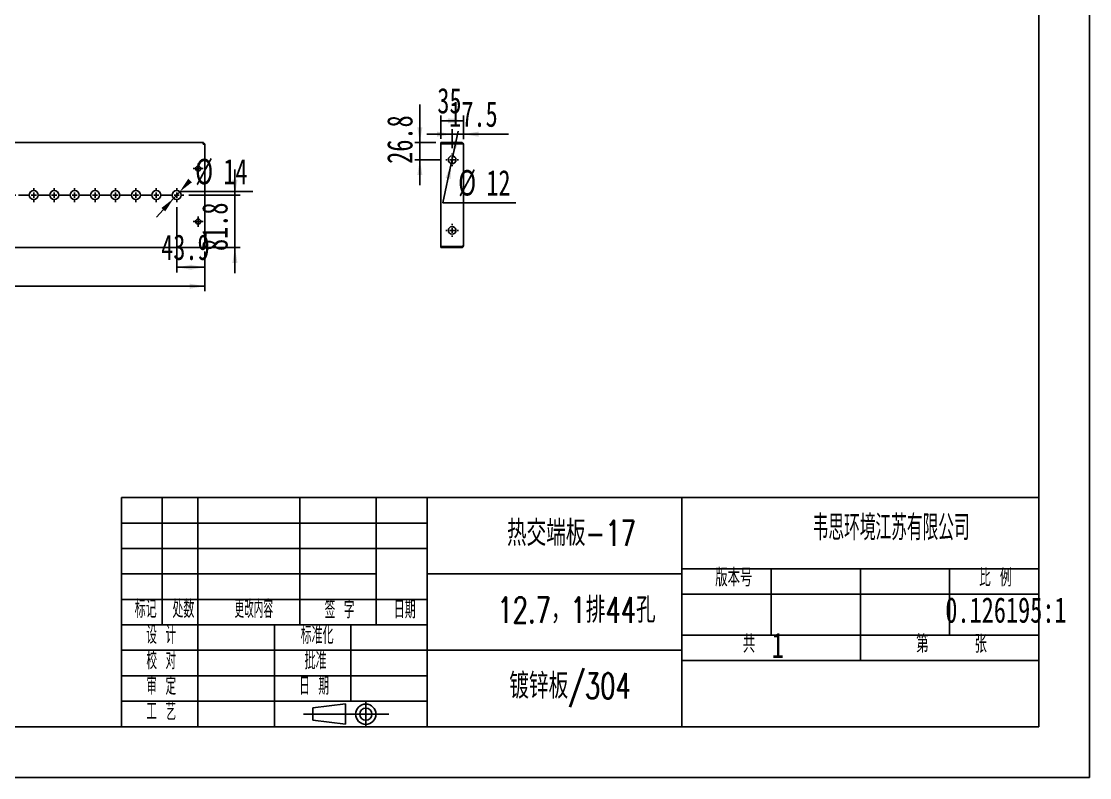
# Model space of a CAD drawing. Extents: x 0 to 3328, y 0 to 2353.
# Drawn here: x 1667 to 3328, y 0 to 1177 of the extents above; entities that cross this region are included whole.
import ezdxf

# ---------------------------------------------------------------- set-up
doc = ezdxf.new("R2010")
doc.units = 0
doc.header["$LTSCALE"] = 7.924238
doc.layers.get('0').update_dxf_attribs({"linetype": 'CONTINUOUS'})
for name, color, linetype in [('粗实线', 7, 'CONTINUOUS'), ('细实线', 7, 'CONTINUOUS'), ('轮廓线层', 7, 'CONTINUOUS')]:
    doc.layers.add(name, color=color, linetype=linetype)
doc.styles.add('SLDTEXTSTYLE0', font='TXT', dxfattribs={"width": 0.7, "bigfont": 'bigfont'})
doc.styles.add('SLDTEXTSTYLE1', font='TXT', dxfattribs={"width": 0.56, "bigfont": 'bigfont'})
doc.styles.add('SLDTEXTSTYLE2', font='TXT', dxfattribs={"width": 0.49, "bigfont": 'bigfont'})
doc.styles.add('SLDTEXTSTYLE3', font='TXT', dxfattribs={"width": 0.54, "bigfont": 'bigfont'})
doc.styles.add('SLDTEXTSTYLE4', font='TXT', dxfattribs={"width": 0.63, "bigfont": 'bigfont'})
doc.styles.add('SLDTEXTSTYLE5', font='TXT', dxfattribs={"width": 0.586667, "bigfont": 'bigfont'})
doc.styles.add('SLDTEXTSTYLE6', font='TXT', dxfattribs={"width": 0.7})
doc.dimstyles.new('SLDDIMSTYLE0', dxfattribs={"dimtxt": 39.621188, "dimasz": 23.772713, "dimexe": 0, "dimexo": 0.0625, "dimgap": 9.905297, "dimtad": 2, "dimdec": 1, "dimrnd": 1e-09, "dimzin": 12, "dimtxsty": 'SLDTEXTSTYLE6', "dimsah": 1, "dimcen": 0.09, "dimazin": 3, "dimtfac": 1, "dimtdec": 1, "dimtofl": 0, "dimtmove": 0, "dimatfit": 3, "dimtolj": 1, "dimtzin": 12})
doc.dimstyles.new('SLDDIMSTYLE1', dxfattribs={"dimtxt": 39.621188, "dimasz": 23.772713, "dimexe": 0, "dimexo": 0.0625, "dimgap": 9.905297, "dimtad": 2, "dimdec": 1, "dimrnd": 1e-09, "dimzin": 12, "dimtxsty": 'SLDTEXTSTYLE6', "dimsah": 1, "dimcen": 0.09, "dimazin": 3, "dimtfac": 1, "dimtdec": 1, "dimtmove": 0, "dimatfit": 3, "dimtolj": 1, "dimtzin": 12})
doc.dimstyles.new('SLDDIMSTYLE2', dxfattribs={"dimtxt": 39.621188, "dimasz": 23.772713, "dimexe": 0, "dimexo": 0.0625, "dimgap": 9.905297, "dimtad": 0, "dimtih": 1, "dimtoh": 1, "dimdec": 1, "dimrnd": 1e-09, "dimzin": 12, "dimtxsty": 'SLDTEXTSTYLE6', "dimsah": 1, "dimcen": 0, "dimazin": 3, "dimtfac": 1, "dimtdec": 1, "dimtmove": 0, "dimatfit": 3, "dimtolj": 1, "dimtzin": 12})

# ---------------------------------------------------------------- blocks, each defined once
blk = doc.blocks.new('块6')
at = {"color": 7, "linetype": 'CONTINUOUS'}
for p, q in [((1008.4, 1230.3), (945, 1222.4)), ((1008.4, 1230.3), (1008.4, 1190.7)), ((945, 1222.4), (945, 1198.6)), ((1008.4, 1190.7), (945, 1198.6))]:
    blk.add_line(p, q, dxfattribs=at)
at = {"layer": '轮廓线层', "color": 7}
for p, q in [((1047.8, 1233.7), (1047.8, 1186.8)), ((927, 1210.2), (1092.8, 1210.2))]:
    blk.add_line(p, q, dxfattribs=at)
for radius in [19.8, 11.9]:
    blk.add_circle((1047.8, 1210.2), radius, dxfattribs=at)
blk = doc.blocks.new('_D')
at = {"layer": '细实线'}
for p, q in [((515.3, 818.7), (515.3, 756.7)), ((1952.3, 818.7), (1952.3, 756.7)), ((1952.3, 764.7), (515.3, 764.7))]:
    blk.add_line(p, q, dxfattribs=at)
for points in [[(515.3, 764.7), (539.1, 760.7), (539.1, 768.6)], [(1952.3, 764.7), (1928.5, 768.6), (1928.5, 760.7)]]:
    blk.add_solid(points, dxfattribs=at)
at = {"layer": '细实线', "insert": (1187.7, 815.7), "char_height": 39.62, "attachment_point": 1, "style": 'SLDTEXTSTYLE6'}
blk.add_mtext('1437', dxfattribs=at)
blk = doc.blocks.new('_D_2')
at = {"layer": '细实线'}
for p, q in [((1908.4, 887.5), (1908.4, 786.2)), ((1952.3, 818.7), (1952.3, 786.2)), ((1908.4, 794.1), (1952.3, 794.1))]:
    blk.add_line(p, q, dxfattribs=at)
for points in [[(1908.4, 794.1), (1932.2, 790.1), (1932.2, 798.1)], [(1952.3, 794.1), (1928.5, 798.1), (1928.5, 790.1)]]:
    blk.add_solid(points, dxfattribs=at)
at = {"layer": '细实线', "insert": (1884.2, 845.2), "char_height": 39.62, "attachment_point": 1, "style": 'SLDTEXTSTYLE6'}
blk.add_mtext('43.9', dxfattribs=at)
blk = doc.blocks.new('_D_3')
at = {"layer": '细实线'}
for p, q in [((1999, 906.4), (1999, 946)), ((1927.3, 906.4), (2006.9, 906.4)), ((1999, 824.7), (1999, 906.4)), ((1958.2, 824.7), (2006.9, 824.7)), ((1999, 824.7), (1999, 785))]:
    blk.add_line(p, q, dxfattribs=at)
for points in [[(1999, 906.4), (2002.9, 930.2), (1995, 930.2)], [(1999, 824.7), (1995, 800.9), (2002.9, 800.9)]]:
    blk.add_solid(points, dxfattribs=at)
at = {"layer": '细实线', "insert": (1947.9, 819.4), "char_height": 39.62, "attachment_point": 1, "rotation": 90, "style": 'SLDTEXTSTYLE6'}
blk.add_mtext('81.8', dxfattribs=at)
blk = doc.blocks.new('_D_4')
at = {"layer": '细实线'}
for p, q in [((1903.7, 901.2), (1876.9, 872)), ((1903.7, 901.2), (1913.1, 911.6)), ((1913.1, 911.6), (1913.4, 911.8)), ((1913.4, 911.8), (2027, 911.8))]:
    blk.add_line(p, q, dxfattribs=at)
for points in [[(1913.1, 911.6), (1932.1, 926.4), (1926.3, 931.8)], [(1903.7, 901.2), (1884.7, 886.4), (1890.5, 881)]]:
    blk.add_solid(points, dxfattribs=at)
at = {"layer": '细实线', "char_height": 39.62, "attachment_point": 1, "style": 'SLDTEXTSTYLE6'}
for s, insert in [('%%c', (1937.1, 962.9)), ('14', (1980.9, 962.9))]:
    blk.add_mtext(s, dxfattribs=dict(at, insert=insert))
blk = doc.blocks.new('SW_CENTERMARKSYMBOL_0')
at = {"layer": '细实线', "color": 0}
for p, q in [((-1341.5, 0), (-1344.5, 0)), ((-1333.5, 0), (-1337.5, 0)), ((-1333.5, 8), (-1333.5, 11)), ((-1333.5, 0), (-1333.5, 4)), ((-1333.5, 0), (-1333.5, -4)), ((-1333.5, 0), (-1329.5, 0)), ((-1325.5, 0), (-1309.75, 0)), ((-1301.75, 0), (-1305.75, 0)), ((-1301.75, 8), (-1301.75, 11)), ((-1301.75, 0), (-1301.75, 4)), ((-1301.75, 0), (-1301.75, -4)), ((-1301.75, 0), (-1297.75, 0)), ((-1293.75, 0), (-1278, 0)), ((-1270, 0), (-1274, 0)), ((-1270, 8), (-1270, 11)), ((-1270, 0), (-1270, 4)), ((-1270, 0), (-1270, -4)), ((-1270, 0), (-1266, 0)), ((-1262, 0), (-1246.25, 0)), ((-1238.25, 0), (-1242.25, 0)), ((-1238.25, 8), (-1238.25, 11)), ((-1238.25, 0), (-1238.25, 4)), ((-1238.25, 0), (-1238.25, -4)), ((-1238.25, 0), (-1234.25, 0)), ((-1230.25, 0), (-1214.5, 0)), ((-1206.5, 0), (-1210.5, 0)), ((-1206.5, 8), (-1206.5, 11)), ((-1206.5, 0), (-1206.5, 4)), ((-1206.5, 0), (-1206.5, -4)), ((-1206.5, 0), (-1202.5, 0)), ((-1198.5, 0), (-1182.75, 0)), ((-1174.75, 0), (-1178.75, 0)), ((-1174.75, 8), (-1174.75, 11)), ((-1174.75, 0), (-1174.75, 4)), ((-1174.75, 0), (-1174.75, -4)), ((-1174.75, 0), (-1170.75, 0)), ((-1166.75, 0), (-1151, 0)), ((-1143, 0), (-1147, 0)), ((-1143, 8), (-1143, 11)), ((-1143, 0), (-1143, 4)), ((-1143, 0), (-1143, -4)), ((-1143, 0), (-1139, 0)), ((-1135, 0), (-1119.25, 0)), ((-1111.25, 0), (-1115.25, 0)), ((-1111.25, 8), (-1111.25, 11)), ((-1111.25, 0), (-1111.25, 4)), ((-1111.25, 0), (-1111.25, -4)), ((-1111.25, 0), (-1107.25, 0)), ((-1103.25, 0), (-1087.5, 0)), ((-1079.5, 0), (-1083.5, 0)), ((-1079.5, 8), (-1079.5, 11)), ((-1079.5, 0), (-1079.5, 4)), ((-1079.5, 0), (-1079.5, -4)), ((-1079.5, 0), (-1075.5, 0)), ((-1071.5, 0), (-1055.75, 0)), ((-1047.75, 0), (-1051.75, 0)), ((-1047.75, 8), (-1047.75, 11)), ((-1047.75, 0), (-1047.75, 4)), ((-1047.75, 0), (-1047.75, -4)), ((-1047.75, 0), (-1043.75, 0)), ((-1039.75, 0), (-1024, 0)), ((-1016, 0), (-1020, 0)), ((-1016, 8), (-1016, 11)), ((-1016, 0), (-1016, 4)), ((-1016, 0), (-1016, -4)), ((-1016, 0), (-1012, 0)), ((-1008, 0), (-992.25, 0)), ((-984.25, 0), (-988.25, 0)), ((-984.25, 8), (-984.25, 11)), ((-984.25, 0), (-984.25, 4)), ((-984.25, 0), (-984.25, -4)), ((-984.25, 0), (-980.25, 0)), ((-976.25, 0), (-960.5, 0)), ((-952.5, 0), (-956.5, 0)), ((-952.5, 8), (-952.5, 11)), ((-952.5, 0), (-952.5, 4)), ((-952.5, 0), (-952.5, -4)), ((-952.5, 0), (-948.5, 0)), ((-944.5, 0), (-928.75, 0)), ((-920.75, 0), (-924.75, 0)), ((-920.75, 8), (-920.75, 11)), ((-920.75, 0), (-920.75, 4)), ((-920.75, 0), (-920.75, -4)), ((-920.75, 0), (-916.75, 0)), ((-912.75, 0), (-897, 0)), ((-889, 0), (-893, 0)), ((-889, 8), (-889, 11)), ((-889, 0), (-889, 4)), ((-889, 0), (-889, -4)), ((-889, 0), (-885, 0)), ((-881, 0), (-865.25, 0)), ((-857.25, 0), (-861.25, 0)), ((-857.25, 8), (-857.25, 11)), ((-857.25, 0), (-857.25, 4)), ((-857.25, 0), (-857.25, -4)), ((-857.25, 0), (-853.25, 0)), ((-849.25, 0), (-833.5, 0)), ((-825.5, 0), (-829.5, 0)), ((-825.5, 8), (-825.5, 11)), ((-825.5, 0), (-825.5, 4)), ((-825.5, 0), (-825.5, -4)), ((-825.5, 0), (-821.5, 0)), ((-817.5, 0), (-801.75, 0)), ((-793.75, 0), (-797.75, 0)), ((-793.75, 8), (-793.75, 11)), ((-793.75, 0), (-793.75, 4)), ((-793.75, 0), (-793.75, -4)), ((-793.75, 0), (-789.75, 0)), ((-785.75, 0), (-770, 0)), ((-762, 0), (-766, 0)), ((-762, 8), (-762, 11)), ((-762, 0), (-762, 4)), ((-762, 0), (-762, -4)), ((-762, 0), (-758, 0)), ((-754, 0), (-738.25, 0)), ((-730.25, 0), (-734.25, 0)), ((-730.25, 8), (-730.25, 11)), ((-730.25, 0), (-730.25, 4)), ((-730.25, 0), (-730.25, -4)), ((-730.25, 0), (-726.25, 0)), ((-722.25, 0), (-706.5, 0)), ((-698.5, 0), (-702.5, 0)), ((-698.5, 8), (-698.5, 11)), ((-698.5, 0), (-698.5, 4)), ((-698.5, 0), (-698.5, -4)), ((-698.5, 0), (-694.5, 0)), ((-690.5, 0), (-674.75, 0)), ((-666.75, 0), (-670.75, 0)), ((-666.75, 8), (-666.75, 11)), ((-666.75, 0), (-666.75, 4)), ((-666.75, 0), (-666.75, -4)), ((-666.75, 0), (-662.75, 0)), ((-658.75, 0), (-643, 0)), ((-635, 0), (-639, 0)), ((-635, 8), (-635, 11)), ((-635, 0), (-635, 4)), ((-635, 0), (-635, -4)), ((-635, 0), (-631, 0)), ((-627, 0), (-611.25, 0)), ((-603.25, 0), (-607.25, 0)), ((-603.25, 8), (-603.25, 11)), ((-603.25, 0), (-603.25, 4)), ((-603.25, 0), (-603.25, -4)), ((-603.25, 0), (-599.25, 0)), ((-595.25, 0), (-579.5, 0)), ((-571.5, 0), (-575.5, 0)), ((-571.5, 8), (-571.5, 11)), ((-571.5, 0), (-571.5, 4)), ((-571.5, 0), (-571.5, -4)), ((-571.5, 0), (-567.5, 0)), ((-563.5, 0), (-547.75, 0)), ((-539.75, 0), (-543.75, 0)), ((-539.75, 8), (-539.75, 11)), ((-539.75, 0), (-539.75, 4)), ((-539.75, 0), (-539.75, -4)), ((-539.75, 0), (-535.75, 0)), ((-531.75, 0), (-516, 0)), ((-508, 0), (-512, 0)), ((-508, 8), (-508, 11)), ((-508, 0), (-508, 4)), ((-508, 0), (-508, -4)), ((-508, 0), (-504, 0)), ((-500, 0), (-484.25, 0)), ((-476.25, 0), (-480.25, 0)), ((-476.25, 8), (-476.25, 11)), ((-476.25, 0), (-476.25, 4)), ((-476.25, 0), (-476.25, -4)), ((-476.25, 0), (-472.25, 0)), ((-468.25, 0), (-452.5, 0)), ((-444.5, 0), (-448.5, 0)), ((-444.5, 8), (-444.5, 11)), ((-444.5, 0), (-444.5, 4)), ((-444.5, 0), (-444.5, -4)), ((-444.5, 0), (-440.5, 0)), ((-436.5, 0), (-420.75, 0)), ((-412.75, 0), (-416.75, 0)), ((-412.75, 8), (-412.75, 11)), ((-412.75, 0), (-412.75, 4)), ((-412.75, 0), (-412.75, -4)), ((-412.75, 0), (-408.75, 0)), ((-404.75, 0), (-389, 0)), ((-381, 0), (-385, 0)), ((-381, 8), (-381, 11)), ((-381, 0), (-381, 4)), ((-381, 0), (-381, -4)), ((-381, 0), (-377, 0)), ((-373, 0), (-357.25, 0)), ((-349.25, 0), (-353.25, 0)), ((-349.25, 8), (-349.25, 11)), ((-349.25, 0), (-349.25, 4)), ((-349.25, 0), (-349.25, -4)), ((-349.25, 0), (-345.25, 0)), ((-341.25, 0), (-325.5, 0)), ((-317.5, 0), (-321.5, 0)), ((-317.5, 8), (-317.5, 11)), ((-317.5, 0), (-317.5, 4)), ((-317.5, 0), (-317.5, -4)), ((-317.5, 0), (-313.5, 0)), ((-309.5, 0), (-293.75, 0)), ((-285.75, 0), (-289.75, 0)), ((-285.75, 8), (-285.75, 11)), ((-285.75, 0), (-285.75, 4)), ((-285.75, 0), (-285.75, -4)), ((-285.75, 0), (-281.75, 0)), ((-277.75, 0), (-262, 0)), ((-254, 0), (-258, 0)), ((-254, 8), (-254, 11)), ((-254, 0), (-254, 4)), ((-254, 0), (-254, -4)), ((-254, 0), (-250, 0)), ((-246, 0), (-230.25, 0)), ((-222.25, 0), (-226.25, 0)), ((-222.25, 8), (-222.25, 11)), ((-222.25, 0), (-222.25, 4)), ((-222.25, 0), (-222.25, -4)), ((-222.25, 0), (-218.25, 0)), ((-214.25, 0), (-198.5, 0)), ((-190.5, 0), (-194.5, 0)), ((-190.5, 8), (-190.5, 11)), ((-190.5, 0), (-190.5, 4)), ((-190.5, 0), (-190.5, -4)), ((-190.5, 0), (-186.5, 0)), ((-182.5, 0), (-166.75, 0)), ((-158.75, 0), (-162.75, 0)), ((-158.75, 8), (-158.75, 11)), ((-158.75, 0), (-158.75, 4)), ((-158.75, 0), (-158.75, -4)), ((-158.75, 0), (-154.75, 0)), ((-150.75, 0), (-135, 0)), ((-127, 0), (-131, 0)), ((-127, 8), (-127, 11)), ((-127, 0), (-127, 4)), ((-127, 0), (-127, -4)), ((-127, 0), (-123, 0)), ((-119, 0), (-103.25, 0)), ((-95.25, 0), (-99.25, 0)), ((-95.25, 8), (-95.25, 11)), ((-95.25, 0), (-95.25, 4)), ((-95.25, 0), (-95.25, -4)), ((-95.25, 0), (-91.25, 0)), ((-87.25, 0), (-71.5, 0)), ((-63.5, 0), (-67.5, 0)), ((-63.5, 8), (-63.5, 11)), ((-63.5, 0), (-63.5, 4)), ((-63.5, 0), (-63.5, -4)), ((-63.5, 0), (-59.5, 0)), ((-55.5, 0), (-39.75, 0)), ((-31.75, 0), (-35.75, 0)), ((-31.75, 8), (-31.75, 11)), ((-31.75, 0), (-31.75, 4)), ((-31.75, 0), (-31.75, -4)), ((-31.75, 0), (-27.75, 0)), ((-23.75, 0), (-8, 0)), ((0, 0), (-4, 0)), ((0, 8), (0, 11)), ((0, 0), (0, 4)), ((0, 0), (0, -4)), ((0, 0), (4, 0)), ((8, 0), (23.75, 0)), ((31.75, 0), (27.75, 0)), ((31.75, 8), (31.75, 11)), ((31.75, 0), (31.75, 4)), ((31.75, 0), (31.75, -4)), ((31.75, 0), (35.75, 0)), ((39.75, 0), (42.75, 0)), ((-1333.5, -8), (-1333.5, -11)), ((-1301.75, -8), (-1301.75, -11)), ((-1270, -8), (-1270, -11)), ((-1238.25, -8), (-1238.25, -11)), ((-1206.5, -8), (-1206.5, -11)), ((-1174.75, -8), (-1174.75, -11)), ((-1143, -8), (-1143, -11)), ((-1111.25, -8), (-1111.25, -11)), ((-1079.5, -8), (-1079.5, -11)), ((-1047.75, -8), (-1047.75, -11)), ((-1016, -8), (-1016, -11)), ((-984.25, -8), (-984.25, -11)), ((-952.5, -8), (-952.5, -11)), ((-920.75, -8), (-920.75, -11)), ((-889, -8), (-889, -11)), ((-857.25, -8), (-857.25, -11)), ((-825.5, -8), (-825.5, -11)), ((-793.75, -8), (-793.75, -11)), ((-762, -8), (-762, -11)), ((-730.25, -8), (-730.25, -11)), ((-698.5, -8), (-698.5, -11)), ((-666.75, -8), (-666.75, -11)), ((-635, -8), (-635, -11)), ((-603.25, -8), (-603.25, -11)), ((-571.5, -8), (-571.5, -11)), ((-539.75, -8), (-539.75, -11)), ((-508, -8), (-508, -11)), ((-476.25, -8), (-476.25, -11)), ((-444.5, -8), (-444.5, -11)), ((-412.75, -8), (-412.75, -11)), ((-381, -8), (-381, -11)), ((-349.25, -8), (-349.25, -11)), ((-317.5, -8), (-317.5, -11)), ((-285.75, -8), (-285.75, -11)), ((-254, -8), (-254, -11)), ((-222.25, -8), (-222.25, -11)), ((-190.5, -8), (-190.5, -11)), ((-158.75, -8), (-158.75, -11)), ((-127, -8), (-127, -11)), ((-95.25, -8), (-95.25, -11)), ((-63.5, -8), (-63.5, -11)), ((-31.75, -8), (-31.75, -11)), ((0, -8), (0, -11)), ((31.75, -8), (31.75, -11))]:
    blk.add_line(p, q, dxfattribs=at)
blk = doc.blocks.new('SW_CENTERMARKSYMBOL_2')
at = {"layer": '细实线', "color": 0}
for p, q in [((-4, 0), (-8, 0)), ((0, 0), (-4, 0)), ((0, 4), (0, 8)), ((0, 0), (0, 4)), ((0, 0), (0, -4)), ((0, 0), (4, 0)), ((4, 0), (8, 0)), ((0, -4), (0, -8))]:
    blk.add_line(p, q, dxfattribs=at)
blk = doc.blocks.new('SW_CENTERMARKSYMBOL_3')
at = {"layer": '细实线', "color": 0}
for p, q in [((-4, 0), (-8, 0)), ((0, 0), (-4, 0)), ((0, 4), (0, 8)), ((0, 0), (0, 4)), ((0, 0), (0, -4)), ((0, 0), (4, 0)), ((4, 0), (8, 0)), ((0, -4), (0, -8))]:
    blk.add_line(p, q, dxfattribs=at)
blk = doc.blocks.new('_D_9')
at = {"layer": '细实线'}
for p, q in [((2319.3, 994.1), (2319.3, 1030.1)), ((2354.3, 993.4), (2354.3, 1030.1)), ((2319.3, 1022.2), (2354.3, 1022.2))]:
    blk.add_line(p, q, dxfattribs=at)
for points in [[(2319.3, 1022.2), (2343, 1018.2), (2343, 1026.1)], [(2354.3, 1022.2), (2330.5, 1026.1), (2330.5, 1018.2)]]:
    blk.add_solid(points, dxfattribs=at)
at = {"layer": '细实线', "insert": (2313.7, 1073.2), "char_height": 39.62, "attachment_point": 1, "style": 'SLDTEXTSTYLE6'}
blk.add_mtext('35', dxfattribs=at)
blk = doc.blocks.new('_D_10')
at = {"layer": '细实线'}
for p, q in [((2336.8, 1001.2), (2297.2, 1001.2)), ((2336.8, 979.3), (2336.8, 1009.2)), ((2336.8, 1001.2), (2354.3, 1001.2)), ((2354.3, 993.4), (2354.3, 1009.2)), ((2354.3, 1001.2), (2424.4, 1001.2))]:
    blk.add_line(p, q, dxfattribs=at)
for points in [[(2336.8, 1001.2), (2313, 1005.2), (2313, 997.3)], [(2354.3, 1001.2), (2378, 997.3), (2378, 1005.2)]]:
    blk.add_solid(points, dxfattribs=at)
at = {"layer": '细实线', "insert": (2332.2, 1052.3), "char_height": 39.62, "attachment_point": 1, "style": 'SLDTEXTSTYLE6'}
blk.add_mtext('17.5', dxfattribs=at)
blk = doc.blocks.new('_D_11')
at = {"layer": '细实线'}
for p, q in [((2286.6, 988.2), (2286.6, 1047.3)), ((2311.3, 988.2), (2278.7, 988.2)), ((2286.6, 988.2), (2286.6, 961.4)), ((2318.8, 961.4), (2278.7, 961.4)), ((2286.6, 961.4), (2286.6, 921.7))]:
    blk.add_line(p, q, dxfattribs=at)
for points in [[(2286.6, 988.2), (2290.5, 1011.9), (2282.6, 1011.9)], [(2286.6, 961.4), (2282.6, 937.6), (2290.5, 937.6)]]:
    blk.add_solid(points, dxfattribs=at)
at = {"layer": '细实线', "insert": (2235.5, 955.1), "char_height": 39.62, "attachment_point": 1, "rotation": 90, "style": 'SLDTEXTSTYLE6'}
blk.add_mtext('26.8', dxfattribs=at)
blk = doc.blocks.new('_D_12')
at = {"layer": '细实线'}
for p, q in [((2338, 967.2), (2346.4, 1006)), ((2338, 967.2), (2335.5, 955.5)), ((2335.5, 955.5), (2322.3, 894.4)), ((2322.3, 894.4), (2436, 894.4))]:
    blk.add_line(p, q, dxfattribs=at)
for points in [[(2338, 967.2), (2346.9, 989.6), (2339.2, 991.3)], [(2335.5, 955.5), (2326.6, 933.1), (2334.4, 931.4)]]:
    blk.add_solid(points, dxfattribs=at)
at = {"layer": '细实线', "char_height": 39.62, "attachment_point": 1, "style": 'SLDTEXTSTYLE6'}
for s, insert in [('%%c', (2346.1, 945.4)), ('12', (2389.9, 945.4))]:
    blk.add_mtext(s, dxfattribs=dict(at, insert=insert))
blk = doc.blocks.new('SW_CENTERMARKSYMBOL_5')
at = {"layer": '细实线', "color": 0}
for p, q in [((-8, 0), (-10, 0)), ((0, 0), (-4, 0)), ((0, 8), (0, 10)), ((0, 0), (0, 4)), ((0, 0), (0, -4)), ((0, 0), (4, 0)), ((8, 0), (10, 0)), ((0, -8), (0, -10))]:
    blk.add_line(p, q, dxfattribs=at)
blk = doc.blocks.new('SW_CENTERMARKSYMBOL_6')
at = {"layer": '细实线', "color": 0}
for p, q in [((-8, 0), (-10, 0)), ((0, 0), (-4, 0)), ((0, 8), (0, 10)), ((0, 0), (0, 4)), ((0, 0), (0, -4)), ((0, 0), (4, 0)), ((8, 0), (10, 0)), ((0, -8), (0, -10))]:
    blk.add_line(p, q, dxfattribs=at)

msp = doc.modelspace()

# ---------------------------------------------------------------- linework, layer by layer
at = {"color": 7, "linetype": 'CONTINUOUS'}
for p, q in [((517.27, 988.16), (1950.33, 988.16)), ((1950.33, 986.26), (1950.33, 988.16)), ((1950.4, 986.19), (1952.3, 986.19)), ((1952.3, 986.19), (1952.3, 826.63)), ((2319.27, 986.26), (2319.27, 988.16)), ((2351.61, 988.16), (2319.27, 988.16)), ((2351.61, 986.26), (2319.27, 986.26)), ((2319.27, 986.19), (2319.27, 826.63)), ((2319.27, 986.19), (2351.61, 986.19)), ((2351.61, 986.26), (2351.61, 988.16)), ((2354.27, 985.5), (2354.27, 827.32)), ((1950.33, 824.66), (517.27, 824.66)), ((1950.33, 826.56), (1950.33, 824.66)), ((1950.4, 826.63), (1952.3, 826.63)), ((2351.61, 826.63), (2319.27, 826.63)), ((2319.27, 826.56), (2319.27, 824.66)), ((2319.27, 826.56), (2351.61, 826.56)), ((2319.27, 824.66), (2351.61, 824.66)), ((2351.61, 826.56), (2351.61, 824.66))]:
    msp.add_line(p, q, dxfattribs=at)
for centre, radius in [((2336.77, 961.36), 6), ((1941.8, 947.66), 4), ((1686.15, 906.41), 7), ((1717.9, 906.41), 7), ((1749.65, 906.41), 7), ((1781.4, 906.41), 7), ((1813.15, 906.41), 7), ((1844.9, 906.41), 7), ((1876.65, 906.41), 7), ((1908.4, 906.41), 7), ((1941.8, 865.16), 4), ((2336.77, 851.46), 6)]:
    msp.add_circle(centre, radius, dxfattribs=at)
for points, knots in [([(1949.64, 985.5), (1949.69, 985.84), (1949.75, 986.19), (1949.87, 986.84), (1949.92, 987.13), (1950.04, 987.62), (1950.1, 987.82), (1950.21, 988.09), (1950.27, 988.16), (1950.33, 988.16)], [0, 0, 0, 0, 0.25, 0.25, 0.5, 0.5, 0.75, 0.75, 1, 1, 1, 1]), ([(1949.64, 985.5), (1949.69, 985.6), (1949.75, 985.69), (1949.87, 985.88), (1949.92, 985.96), (1950.04, 986.1), (1950.1, 986.16), (1950.21, 986.24), (1950.27, 986.26), (1950.33, 986.26)], [0, 0, 0, 0, 0.25, 0.25, 0.5, 0.5, 0.75, 0.75, 1, 1, 1, 1]), ([(1952.3, 986.19), (1952.3, 986.13), (1952.23, 986.07), (1951.96, 985.96), (1951.76, 985.9), (1951.27, 985.78), (1950.98, 985.73), (1950.33, 985.61), (1949.98, 985.55), (1949.64, 985.5)], [0, 0, 0, 0, 0.25, 0.25, 0.5, 0.5, 0.75, 0.75, 1, 1, 1, 1]), ([(1950.4, 986.19), (1950.4, 986.13), (1950.38, 986.07), (1950.3, 985.96), (1950.24, 985.9), (1950.1, 985.78), (1950.02, 985.73), (1949.84, 985.61), (1949.74, 985.55), (1949.64, 985.5)], [0, 0, 0, 0, 0.25, 0.25, 0.5, 0.5, 0.75, 0.75, 1, 1, 1, 1]), ([(2351.61, 988.16), (2351.96, 988.16), (2352.31, 988.09), (2352.95, 987.82), (2353.25, 987.62), (2353.74, 987.13), (2353.94, 986.84), (2354.2, 986.19), (2354.27, 985.84), (2354.27, 985.5)], [0, 0, 0, 0, 0.25, 0.25, 0.5, 0.5, 0.75, 0.75, 1, 1, 1, 1]), ([(2351.61, 986.26), (2351.71, 986.25), (2351.87, 986.24), (2351.99, 986.15), (2352.03, 986.12)], [0, 0, 0, 0, 0.6645413, 1, 1, 1, 1]), ([(2354.27, 985.5), (2354.27, 985.55), (2354.2, 985.61), (2353.94, 985.73), (2353.74, 985.78), (2353.25, 985.9), (2352.95, 985.96), (2352.31, 986.07), (2351.96, 986.13), (2351.61, 986.19)], [0, 0, 0, 0, 0.25, 0.25, 0.5, 0.5, 0.75, 0.75, 1, 1, 1, 1]), ([(1952.3, 826.63), (1952.3, 826.68), (1952.23, 826.74), (1951.96, 826.86), (1951.76, 826.91), (1951.27, 827.03), (1950.98, 827.09), (1950.33, 827.2), (1949.98, 827.26), (1949.64, 827.32)], [0, 0, 0, 0, 0.25, 0.25, 0.5, 0.5, 0.75, 0.75, 1, 1, 1, 1]), ([(1950.4, 826.63), (1950.4, 826.74), (1950.31, 826.86), (1950.03, 827.09), (1949.84, 827.2), (1949.64, 827.32)], [0, 0, 0, 0, 0.5, 0.5, 1, 1, 1, 1]), ([(1949.64, 827.32), (1949.69, 826.97), (1949.75, 826.62), (1949.87, 825.98), (1949.92, 825.68), (1950.04, 825.19), (1950.1, 824.99), (1950.21, 824.73), (1950.27, 824.66), (1950.33, 824.66)], [0, 0, 0, 0, 0.25, 0.25, 0.5, 0.5, 0.75, 0.75, 1, 1, 1, 1]), ([(1949.64, 827.32), (1949.75, 827.12), (1949.87, 826.92), (1950.1, 826.64), (1950.21, 826.56), (1950.33, 826.56)], [0, 0, 0, 0, 0.5, 0.5, 1, 1, 1, 1]), ([(2351.61, 826.63), (2351.96, 826.68), (2352.31, 826.74), (2352.95, 826.86), (2353.25, 826.91), (2353.74, 827.03), (2353.94, 827.09), (2354.2, 827.2), (2354.27, 827.26), (2354.27, 827.32)], [0, 0, 0, 0, 0.25, 0.25, 0.5, 0.5, 0.75, 0.75, 1, 1, 1, 1]), ([(2354.27, 827.32), (2354.27, 826.97), (2354.2, 826.62), (2353.94, 825.98), (2353.74, 825.68), (2353.25, 825.19), (2352.95, 824.99), (2352.31, 824.73), (2351.96, 824.66), (2351.61, 824.66)], [0, 0, 0, 0, 0.25, 0.25, 0.5, 0.5, 0.75, 0.75, 1, 1, 1, 1]), ([(2352.03, 826.7), (2351.99, 826.67), (2351.87, 826.57), (2351.71, 826.56), (2351.61, 826.56)], [0, 0, 0, 0, 0.3354587, 1, 1, 1, 1])]:
    msp.add_open_spline(points, degree=3, knots=knots, dxfattribs=at)
at = {"layer": '粗实线'}
for p, q in [((3248.94, 2274.26), (3248.94, 79.24)), ((2298.03, 316.97), (2694.24, 316.97)), ((2298.03, 198.11), (2694.24, 198.11)), ((79.24, 79.24), (3248.94, 79.24))]:
    msp.add_line(p, q, dxfattribs=at)
at = {"layer": '粗实线', "color": 7}
for p, q in [((1822.57, 435.83), (3248.94, 435.83)), ((1822.57, 435.83), (1822.57, 79.24)), ((1885.97, 237.73), (1885.97, 435.83)), ((1941.44, 79.24), (1941.44, 435.83)), ((2099.92, 435.83), (2099.92, 237.73)), ((2218.79, 435.83), (2218.79, 237.73)), ((2298.03, 79.24), (2298.03, 435.83)), ((2694.24, 435.83), (2694.24, 79.24)), ((3248.94, 435.83), (3248.94, 79.24)), ((2694.24, 324.89), (3248.94, 324.89)), ((2832.91, 324.89), (2832.91, 221.88)), ((2971.59, 324.89), (2971.59, 221.88)), ((3110.26, 324.89), (3110.26, 221.88)), ((2694.24, 285.27), (3248.94, 285.27)), ((1822.57, 237.73), (2298.03, 237.73)), ((2060.3, 79.24), (2060.3, 237.73)), ((2179.17, 118.86), (2179.17, 237.73)), ((2694.24, 221.88), (3248.94, 221.88)), ((2971.59, 221.88), (2971.59, 182.26)), ((2694.24, 182.26), (3248.94, 182.26)), ((1822.57, 79.24), (2298.03, 79.24)), ((2298.03, 79.24), (3248.94, 79.24))]:
    msp.add_line(p, q, dxfattribs=at)
at = {"layer": '细实线'}
for p, q in [((3328.18, 0), (3328.18, 2353.5)), ((1822.57, 316.97), (2218.79, 316.97)), ((1822.57, 198.11), (2179.17, 198.11)), ((2179.17, 198.11), (2298.03, 198.11)), ((0, 0), (3328.18, 0))]:
    msp.add_line(p, q, dxfattribs=at)
at = {"layer": '细实线', "color": 7}
for p, q in [((1822.57, 396.21), (2298.03, 396.21)), ((1822.57, 356.59), (2298.03, 356.59)), ((1822.57, 316.97), (2218.79, 316.97)), ((1822.57, 277.35), (2298.03, 277.35)), ((1822.57, 198.11), (2179.17, 198.11)), ((1822.57, 158.48), (2298.03, 158.48)), ((1822.57, 118.86), (2298.03, 118.86))]:
    msp.add_line(p, q, dxfattribs=at)

# ---------------------------------------------------------------- block references
at = {"layer": '细实线'}
for name, p in [('SW_CENTERMARKSYMBOL_6', (2336.77, 961.36)), ('SW_CENTERMARKSYMBOL_3', (1941.8, 947.66)), ('SW_CENTERMARKSYMBOL_0', (1876.65, 906.41)), ('SW_CENTERMARKSYMBOL_2', (1941.8, 865.16)), ('SW_CENTERMARKSYMBOL_5', (2336.77, 851.46))]:
    msp.add_blockref(name, p, dxfattribs=at)
at = {"layer": '细实线', "xscale": 0.7999999999999999, "yscale": 0.7999999999999999, "zscale": 0.7999999999999999}
msp.add_blockref('块6', (1364.25, -869.46), dxfattribs=at)

# ---------------------------------------------------------------- texts
at = {"layer": '细实线', "color": 7}
for s, insert, char_height, attachment_point, style in [('热交端板-17', (2522.28, 400.27), 39.621, 2, 'SLDTEXTSTYLE0'), ('韦思环境江苏有限公司', (3019.56, 408.95), 39.621, 2, 'SLDTEXTSTYLE1'), ('12.7，1排44孔', (2530.18, 280.7), 39.621, 2, 'SLDTEXTSTYLE0'), ('0.126195:1', (3198.04, 280.7), 39.621, 2, 'SLDTEXTSTYLE6'), ('1', (2833.8, 225.67), 39.62, 1, 'SLDTEXTSTYLE6'), ('1', (2833.8, 225.67), 39.62, 1, 'SLDTEXTSTYLE6'), ('镀锌板/304', (2520.19, 162.58), 39.621, 2, 'SLDTEXTSTYLE0')]:
    msp.add_mtext(s, dxfattribs=dict(at, insert=insert, char_height=char_height, attachment_point=attachment_point, style=style))
at = {"layer": '细实线', "attachment_point": 2}
for s, insert, char_height, style in [('版本号', (2774.76, 325.24), 27.735, 'SLDTEXTSTYLE4'), ('比 例', (3181.61, 325.24), 27.735, 'SLDTEXTSTYLE5'), ('标记', (1860.19, 276.29), 27.735, 'SLDTEXTSTYLE1'), ('处数', (1918.84, 276.29), 27.735, 'SLDTEXTSTYLE1'), ('更改内容', (2028.31, 276.29), 27.735, 'SLDTEXTSTYLE2'), ('签 字', (2161.76, 275.44), 27.735, 'SLDTEXTSTYLE3'), ('日期', (2263.11, 275.44), 27.735, 'SLDTEXTSTYLE1'), ('设 计', (1884.41, 235.82), 27.735, 'SLDTEXTSTYLE3'), ('标准化', (2126.78, 235.82), 27.735, 'SLDTEXTSTYLE1'), ('共', (2798.53, 222.01), 27.73, 'SLDTEXTSTYLE4'), ('第', (3068.16, 222.01), 27.73, 'SLDTEXTSTYLE4'), ('张', (3158.9, 222.01), 27.73, 'SLDTEXTSTYLE4'), ('张', (3158.9, 222.01), 27.73, 'SLDTEXTSTYLE4'), ('校 对', (1884.41, 196.39), 27.735, 'SLDTEXTSTYLE3'), ('批准', (2124.43, 196.39), 27.735, 'SLDTEXTSTYLE1'), ('审 定', (1884.41, 156.57), 27.735, 'SLDTEXTSTYLE3'), ('日 期', (2122.14, 156.57), 27.735, 'SLDTEXTSTYLE3'), ('工 艺', (1884.41, 116.95), 27.735, 'SLDTEXTSTYLE3')]:
    msp.add_mtext(s, dxfattribs=dict(at, insert=insert, char_height=char_height, style=style))

# ---------------------------------------------------------------- dimensions: what is measured, and where the dimension line sits
at = {"layer": '细实线'}
for base, p1, p2, dimstyle, picture, middle in [((2354.27, 1022.15), (2319.27, 986.19), (2354.27, 985.5), 'SLDDIMSTYLE0', '_D_9', (2336.77, 1022.15)), ((2354.27, 1001.23), (2336.77, 971.36), (2354.27, 985.5), 'SLDDIMSTYLE1', '_D_10', (2378.28, 1001.23)), ((1952.3, 794.1), (1908.4, 895.41), (1952.3, 826.63), 'SLDDIMSTYLE0', '_D_2', (1930.35, 794.1)), ((515.3, 764.65), (1952.3, 826.63), (515.3, 826.63), 'SLDDIMSTYLE0', '_D', (1233.8, 764.65))]:
    dim = msp.add_linear_dim(base=base, p1=p1, p2=p2, dimstyle=dimstyle, dxfattribs=at)
    dim.commit()
    dim.dimension.update_dxf_attribs({"geometry": picture, "text_midpoint": middle, "dimtype": 160})
for base, p1, p2, picture, middle in [((2286.58, 961.36), (2319.27, 988.16), (2326.77, 961.36), '_D_11', (2286.58, 1001.23)), ((1998.98393207, 906.40604628), (1950.32571604, 824.65604628), (1919.39642672, 906.40604628), '_D_3', (1998.98393207, 865.53104628))]:
    dim = msp.add_linear_dim(base=base, p1=p1, p2=p2, angle=90, dimstyle='SLDDIMSTYLE1', dxfattribs=at)
    dim.commit()
    dim.dimension.update_dxf_attribs({"geometry": picture, "text_midpoint": middle, "dimtype": 160})
for p1, p2, picture, middle in [((2335.51, 955.49), (2338.04, 967.22), '_D_12', (2391.08, 921.37)), ((1913.12, 911.57), (1903.67, 901.24), '_D_4', (1982.09, 938.84))]:
    dim = msp.add_diameter_dim_2p(p1=p1, p2=p2, dimstyle='SLDDIMSTYLE2', dxfattribs=at)
    dim.commit()
    dim.dimension.update_dxf_attribs({"geometry": picture, "text_midpoint": middle, "dimtype": 163})

doc.saveas('drawing.dxf')
